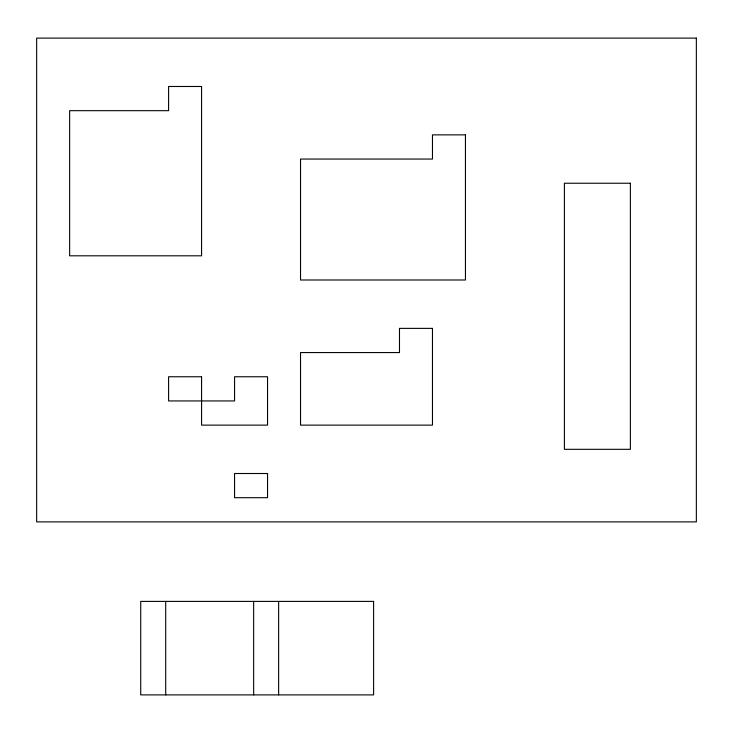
<?xml version="1.0" encoding="UTF-8"?>
<svg xmlns="http://www.w3.org/2000/svg" width="733" height="733" viewBox="0 0 733 733"><rect width="100%" height="100%" fill="white"/><g stroke="black" fill="none" stroke-linecap="round" stroke-linejoin="round"><path stroke-width="1.1" d="M278.632 601.399L278.632 694.893M253.655 601.399L253.655 694.893M165.704 601.399L165.704 694.893M696.35 38.107L36.65 38.107L36.65 521.887L696.35 521.887L696.35 38.107M201.575 86.485L168.59 86.485L168.59 110.674L69.635 110.674L69.635 255.808L201.575 255.808L201.575 86.485M465.455 134.863L432.47 134.863L432.47 159.052L300.53 159.052L300.53 279.997L465.455 279.997L465.455 134.863M630.38 183.241L564.41 183.241L564.41 449.32L630.38 449.32L630.38 183.241M432.47 328.375L399.485 328.375L399.485 352.564L300.53 352.564L300.53 425.131L432.47 425.131L432.47 328.375M201.575 376.753L168.59 376.753L168.59 400.942L234.56 400.942L234.56 376.753L267.545 376.753L267.545 425.131L201.575 425.131L201.575 376.753M267.545 473.509L234.56 473.509L234.56 497.698L267.545 497.698L267.545 473.509M373.601 601.399L140.727 601.399L140.727 694.893L373.601 694.893L373.601 601.399"/></g></svg>
